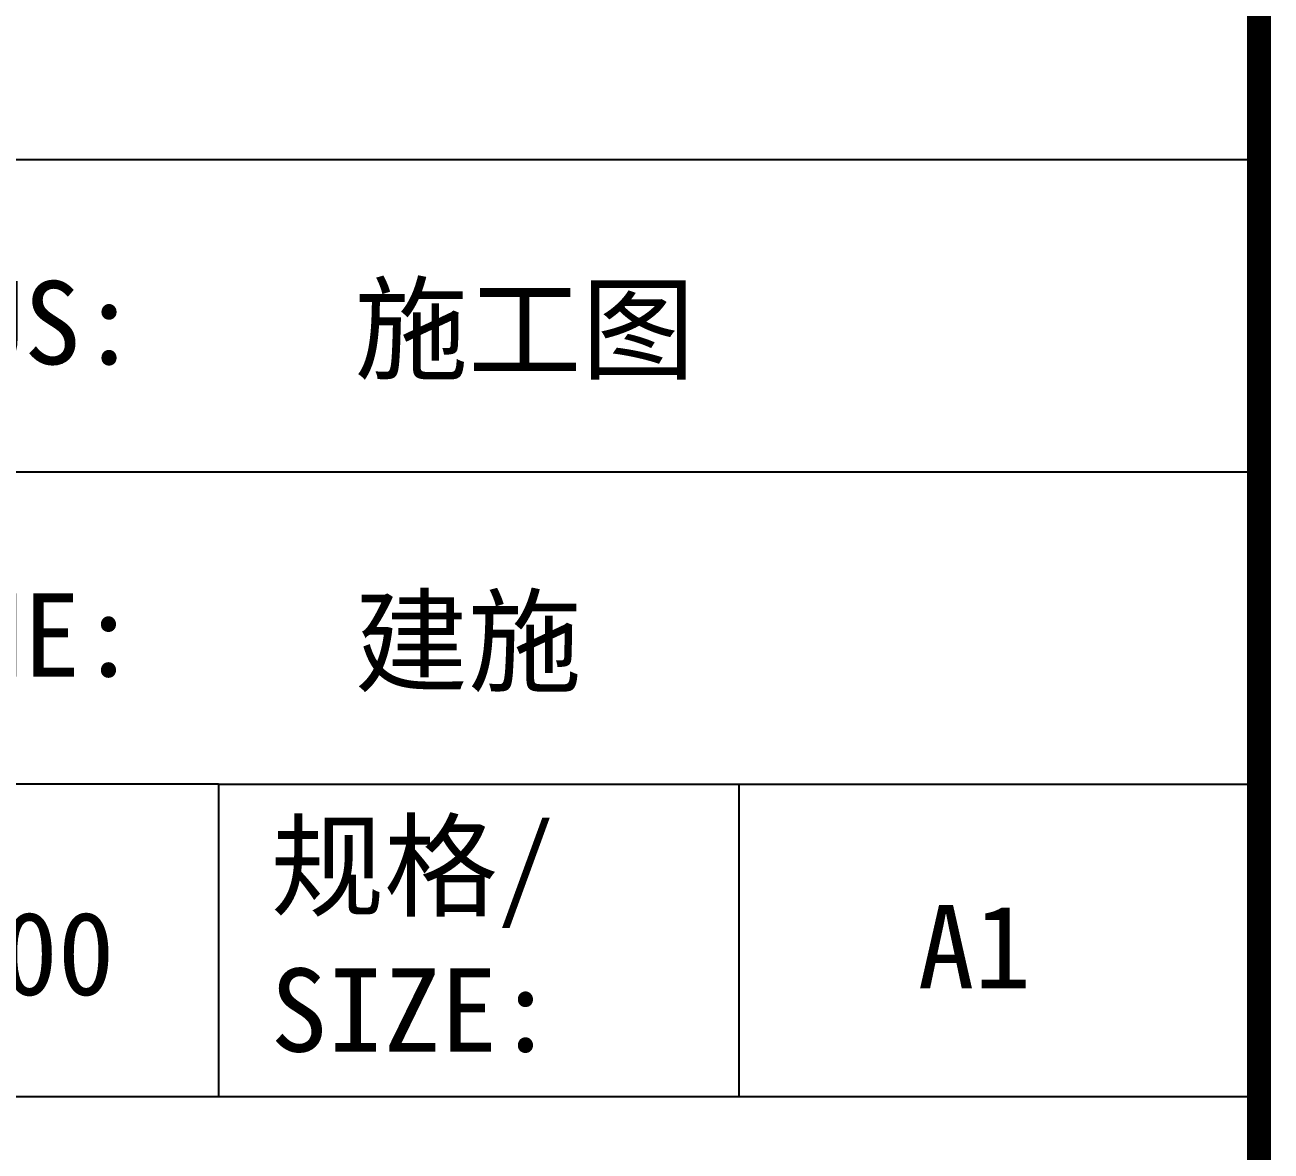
# Model space of a CAD drawing. Extents: x -737978 to 768813, y -372247 to 1140308.
# Drawn here: x -546687 to -545399, y -335459 to -334295 of the extents above; entities that cross this region are included whole.
import ezdxf

# ---------------------------------------------------------------- set-up
doc = ezdxf.new("R2010")
doc.units = 0
doc.header["$LTSCALE"] = 10
doc.header["$MEASUREMENT"] = 0
doc.layers.get('0').update_dxf_attribs({"linetype": 'CONTINUOUS'})
doc.layers.add('PUB_DIM', color=3, linetype='CONTINUOUS')
doc.layers.add('PUB_TITLE', color=4, linetype='CONTINUOUS')
doc.styles.add('-宋体', font='', dxfattribs={"width": 0.8})
doc.styles.get('-宋体').set_extended_font_data('SimSun')

# ---------------------------------------------------------------- blocks, each defined once
blk = doc.blocks.new('TQ1')
at = {"layer": 'PUB_TITLE'}
for p, q in [((-49854.8, -407354.8), (-43854.8, -407354.8)), ((-49854.8, -408254.8), (-43854.8, -408254.8)), ((-46854.8, -409154.8), (-49854.8, -409154.8)), ((-46854.8, -409154.8), (-46854.8, -410054.8)), ((-46854.8, -409154.8), (-43854.8, -409154.8)), ((-45354.8, -409154.8), (-45354.8, -410054.8)), ((-49854.8, -410054.8), (-43854.8, -410054.8))]:
    blk.add_line(p, q, dxfattribs=at)
at = {"layer": 'PUB_TITLE', "style": '-宋体'}
for s, p in [('设计阶段/STATUS:', (-49704.8, -407944.5)), ('施工图', (-46462.9, -407963.2)), ('专业/DISCIPLINE:', (-49704.8, -408844.5)), ('建施', (-46462.9, -408863.2)), ('规格/', (-46704.8, -409510.6)), ('A1', (-44838.8, -409743.4)), ('1：100', (-48135.6, -409762.4)), ('SIZE:', (-46704.8, -409925.7))]:
    blk.add_text(s, height=240, dxfattribs=at).set_placement(p)

msp = doc.modelspace()

# ---------------------------------------------------------------- linework, layer by layer
at = {"layer": 'PUB_DIM'}
msp.add_lwpolyline([(-547561.6, -324062.8), (-545411.3, -324062.8), (-545411.3, -338412.7), (-547561.6, -338412.7)], close=True, dxfattribs=at)
at = {"layer": 'PUB_TITLE', "const_width": 25}
msp.add_lwpolyline([(-565561.3, -338412.7), (-545411.3, -338412.7), (-545411.3, -324062.7), (-565561.3, -324062.7)], close=True, dxfattribs=at)

# ---------------------------------------------------------------- block references
at = {"xscale": 0.3583768702508217, "yscale": 0.3583768702508217, "zscale": 0.3583768702508217}
msp.add_blockref('TQ1', (-529694.8, -188448.1), dxfattribs=at)

doc.saveas('drawing.dxf')
